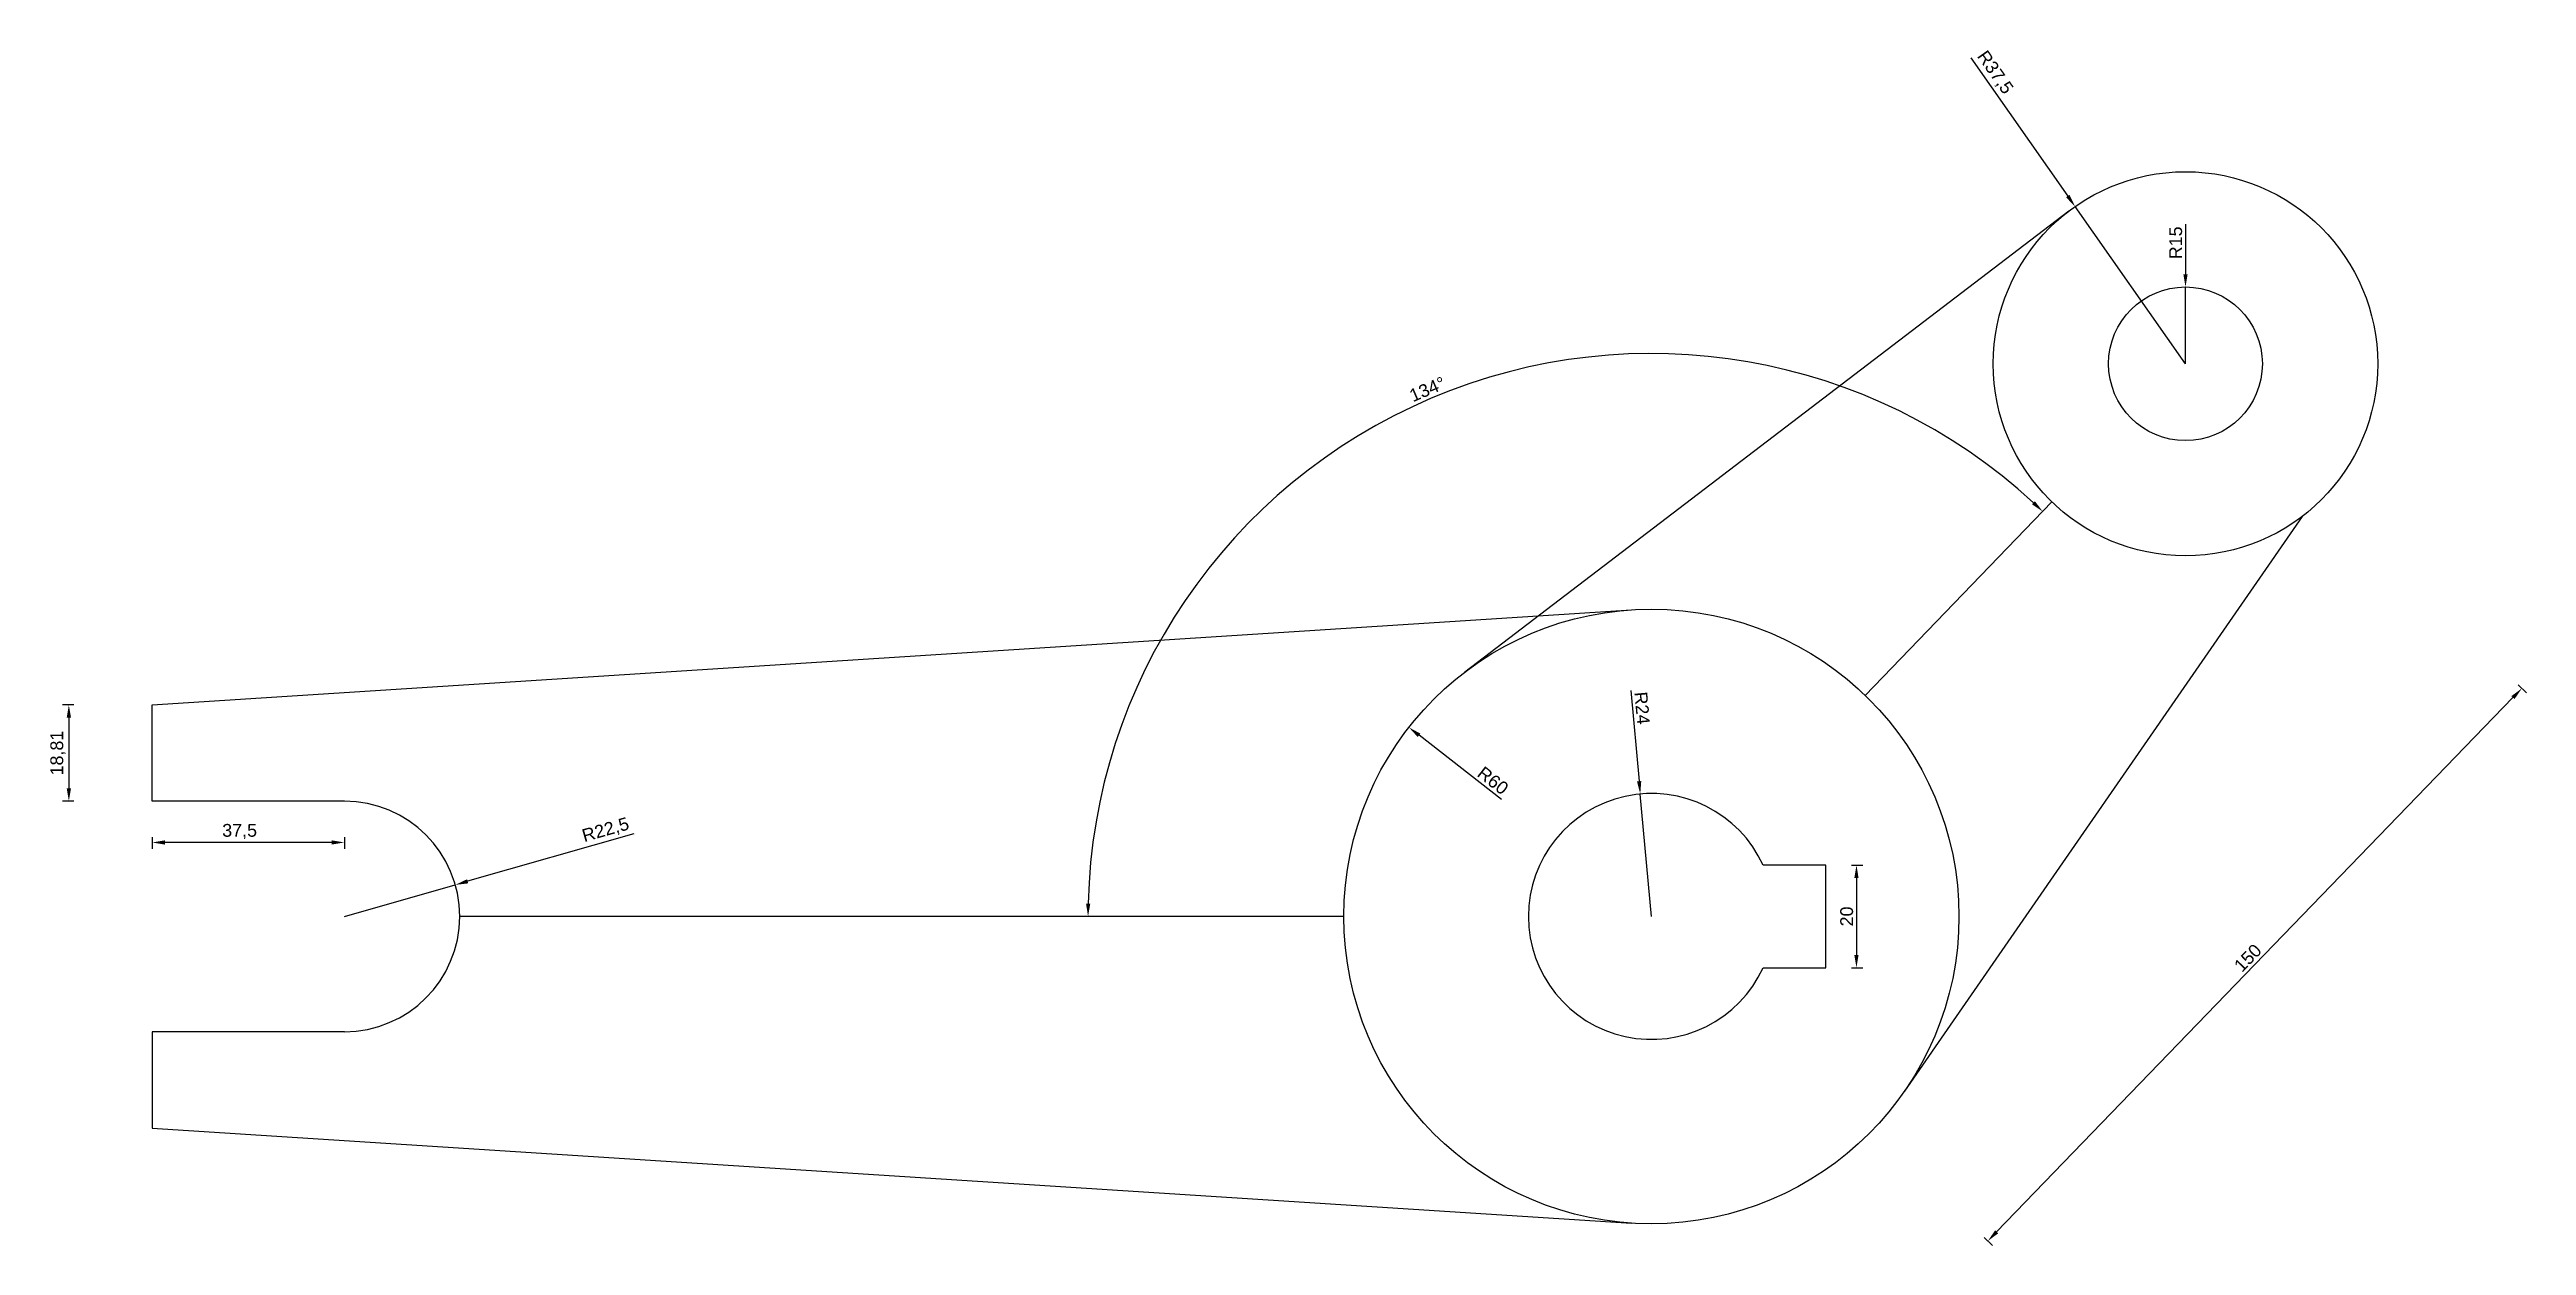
# Model space of a CAD drawing. Header units: millimetres. Extents: x 2687 to 3171, y 1436 to 1669.
import ezdxf

# ---------------------------------------------------------------- set-up
doc = ezdxf.new("R2010")
doc.units = ezdxf.units.MM
doc.styles.get("Standard").update_dxf_attribs({"font": 'arial.ttf'})
doc.dimstyles.new('ISO-25', dxfattribs={"dimtxt": 2.5, "dimasz": 2.5, "dimexe": 1.25, "dimexo": 0.625, "dimtad": 1, "dimtxsty": 'Standard', "dimcen": 2.5, "dimadec": 0, "dimazin": 0, "dimtfac": 1, "dimtmove": 0, "dimatfit": 3, "dimfxl": 1, "dimfxlon": 1, "dimarcsym": 0})

# ---------------------------------------------------------------- blocks, each defined once
blk = doc.blocks.new('*D2')
at = {"color": 0, "lineweight": -2, "transparency": 16777216}
for p, q in [((2692.24, 1541.31), (2689.99, 1541.31)), ((2691.24, 1538.81), (2691.24, 1525)), ((2692.24, 1522.5), (2689.99, 1522.5))]:
    blk.add_line(p, q, dxfattribs=at)
at = {"color": 0, "transparency": 16777216}
for points in [[(2690.83, 1538.81), (2691.66, 1538.81), (2691.24, 1541.31)], [(2690.83, 1525), (2691.66, 1525), (2691.24, 1522.5)]]:
    blk.add_solid(points, dxfattribs=at)
at = {"layer": 'Defpoints', "color": 0, "transparency": 16777216}
for p in [(2707.5, 1541.31), (2691.24, 1522.5), (2707.5, 1522.5)]:
    blk.add_point(p, dxfattribs=at)
at = {"color": 0, "transparency": 16777216, "insert": (2689.12, 1531.9), "char_height": 2.5, "attachment_point": 5, "rotation": 90}
blk.add_mtext('18,81', dxfattribs=at)
blk = doc.blocks.new('*D4')
at = {"color": 0, "lineweight": -2, "transparency": 16777216}
for p, q in [((3168.09, 1542.73), (3067.36, 1438.42)), ((3169.11, 1545.22), (3170.72, 1543.66)), ((3064.91, 1437.32), (3066.53, 1435.76))]:
    blk.add_line(p, q, dxfattribs=at)
at = {"color": 0, "transparency": 16777216}
for points in [[(3167.79, 1543.02), (3168.39, 1542.44), (3169.83, 1544.53)], [(3067.06, 1438.71), (3067.66, 1438.13), (3065.63, 1436.63)]]:
    blk.add_solid(points, dxfattribs=at)
at = {"layer": 'Defpoints', "color": 0, "transparency": 16777216}
for p in [(3104.2, 1607.9), (3000, 1500), (3065.63, 1436.63)]:
    blk.add_point(p, dxfattribs=at)
at = {"color": 0, "transparency": 16777216, "insert": (3116.36, 1491.9), "char_height": 2.5, "attachment_point": 5, "rotation": 46}
blk.add_mtext('150', dxfattribs=at)
blk = doc.blocks.new('*D5')
at = {"color": 0, "lineweight": -2, "transparency": 16777216}
blk.add_line((2970.76, 1522.81), (2954.67, 1535.37), dxfattribs=at)
at = {"color": 0, "transparency": 16777216}
blk.add_solid([(2954.92, 1535.7), (2954.41, 1535.04), (2952.69, 1536.91)], dxfattribs=at)
at = {"layer": 'Defpoints', "color": 0, "transparency": 16777216}
for p in [(2952.69, 1536.91), (3000, 1500)]:
    blk.add_point(p, dxfattribs=at)
at = {"color": 0, "transparency": 16777216, "insert": (2969.09, 1526.53), "char_height": 2.5, "attachment_point": 5, "rotation": 322.0383}
blk.add_mtext('R60', dxfattribs=at)
blk = doc.blocks.new('*D6')
at = {"color": 0, "lineweight": -2, "transparency": 16777216}
for p, q in [((2996, 1544.1), (2997.61, 1526.39)), ((3000, 1500), (2997.83, 1523.9))]:
    blk.add_line(p, q, dxfattribs=at)
at = {"color": 0, "transparency": 16777216}
blk.add_solid([(2998.02, 1526.43), (2997.19, 1526.35), (2997.83, 1523.9)], dxfattribs=at)
at = {"layer": 'Defpoints', "color": 0, "transparency": 16777216}
for p in [(2997.83, 1523.9), (3000, 1500)]:
    blk.add_point(p, dxfattribs=at)
at = {"color": 0, "transparency": 16777216, "insert": (2998.2, 1540.68), "char_height": 2.5, "attachment_point": 5, "rotation": 275.1769}
blk.add_mtext('R24', dxfattribs=at)
blk = doc.blocks.new('*D7')
at = {"color": 0, "lineweight": -2, "transparency": 16777216}
for p, q in [((2801.47, 1516.1), (2769.04, 1506.86)), ((2745, 1500), (2766.64, 1506.17))]:
    blk.add_line(p, q, dxfattribs=at)
at = {"color": 0, "transparency": 16777216}
blk.add_solid([(2768.93, 1507.26), (2769.16, 1506.46), (2766.64, 1506.17)], dxfattribs=at)
at = {"layer": 'Defpoints', "color": 0, "transparency": 16777216}
for p in [(2766.64, 1506.17), (2745, 1500)]:
    blk.add_point(p, dxfattribs=at)
at = {"color": 0, "transparency": 16777216, "insert": (2796, 1516.76), "char_height": 2.5, "attachment_point": 5, "rotation": 15.9174}
blk.add_mtext('R22,5', dxfattribs=at)
blk = doc.blocks.new('*D8')
at = {"color": 0, "lineweight": -2, "transparency": 16777216}
for p, q in [((3104.2, 1635.14), (3104.2, 1625.4)), ((3104.2, 1607.9), (3104.2, 1622.9))]:
    blk.add_line(p, q, dxfattribs=at)
at = {"color": 0, "transparency": 16777216}
blk.add_solid([(3103.78, 1625.4), (3104.62, 1625.4), (3104.2, 1622.9)], dxfattribs=at)
at = {"layer": 'Defpoints', "color": 0, "transparency": 16777216}
for p in [(3104.2, 1622.9), (3104.2, 1607.9)]:
    blk.add_point(p, dxfattribs=at)
at = {"color": 0, "transparency": 16777216, "insert": (3102.3, 1631.52), "char_height": 2.5, "attachment_point": 5, "rotation": 90}
blk.add_mtext('R15', dxfattribs=at)
blk = doc.blocks.new('*D9')
at = {"color": 0, "lineweight": -2, "transparency": 16777216}
for p, q in [((3062.29, 1667.66), (3081.23, 1640.65)), ((3104.2, 1607.9), (3082.67, 1638.6))]:
    blk.add_line(p, q, dxfattribs=at)
at = {"color": 0, "transparency": 16777216}
blk.add_solid([(3081.57, 1640.89), (3080.89, 1640.41), (3082.67, 1638.6)], dxfattribs=at)
at = {"layer": 'Defpoints', "color": 0, "transparency": 16777216}
for p in [(3082.67, 1638.6), (3104.2, 1607.9)]:
    blk.add_point(p, dxfattribs=at)
at = {"color": 0, "transparency": 16777216, "insert": (3066.95, 1664.72), "char_height": 2.5, "attachment_point": 5, "rotation": 305.0402}
blk.add_mtext('R37,5', dxfattribs=at)
blk = doc.blocks.new('*D10')
at = {"color": 0, "lineweight": -2, "transparency": 16777216}
blk.add_arc((3000, 1500), 109.91, 47.3032, 178.6968, dxfattribs=at)
at = {"color": 0, "transparency": 16777216}
for points in [[(3074.82, 1581.08), (3074.25, 1580.48), (3076.35, 1579.06)], [(2890.53, 1502.5), (2889.7, 1502.5), (2890.09, 1500)]]:
    blk.add_solid(points, dxfattribs=at)
at = {"layer": 'Defpoints', "color": 0, "transparency": 16777216}
for p in [(2998.72, 1609.91), (3078.15, 1580.93), (3041.68, 1543.16), (2767.5, 1500), (2940, 1500)]:
    blk.add_point(p, dxfattribs=at)
at = {"color": 0, "transparency": 16777216, "insert": (2956.31, 1602.93), "char_height": 2.5, "attachment_point": 5, "rotation": 23}
blk.add_mtext('134°', dxfattribs=at)
blk = doc.blocks.new('*D11')
at = {"color": 0, "lineweight": -2, "transparency": 16777216}
for p, q in [((2707.5, 1515.45), (2707.5, 1513.2)), ((2742.5, 1514.45), (2710, 1514.45)), ((2745, 1515.45), (2745, 1513.2))]:
    blk.add_line(p, q, dxfattribs=at)
at = {"color": 0, "transparency": 16777216}
for points in [[(2710, 1514.86), (2710, 1514.03), (2707.5, 1514.45)], [(2742.5, 1514.86), (2742.5, 1514.03), (2745, 1514.45)]]:
    blk.add_solid(points, dxfattribs=at)
at = {"layer": 'Defpoints', "color": 0, "transparency": 16777216}
for p in [(2707.5, 1522.5), (2745, 1522.5), (2707.5, 1514.45)]:
    blk.add_point(p, dxfattribs=at)
at = {"color": 0, "transparency": 16777216, "insert": (2724.56, 1516.58), "char_height": 2.5, "attachment_point": 5}
blk.add_mtext('37,5', dxfattribs=at)
blk = doc.blocks.new('*D12')
at = {"color": 0, "lineweight": -2, "transparency": 16777216}
for p, q in [((3039.01, 1510), (3041.26, 1510)), ((3040.01, 1507.5), (3040.01, 1492.5)), ((3039.01, 1490), (3041.26, 1490))]:
    blk.add_line(p, q, dxfattribs=at)
at = {"color": 0, "transparency": 16777216}
for points in [[(3039.59, 1507.5), (3040.42, 1507.5), (3040.01, 1510)], [(3039.59, 1492.5), (3040.42, 1492.5), (3040.01, 1490)]]:
    blk.add_solid(points, dxfattribs=at)
at = {"layer": 'Defpoints', "color": 0, "transparency": 16777216}
for p in [(3034, 1510), (3034, 1490), (3040.01, 1490)]:
    blk.add_point(p, dxfattribs=at)
at = {"color": 0, "transparency": 16777216, "insert": (3038.11, 1500), "char_height": 2.5, "attachment_point": 5, "rotation": 90}
blk.add_mtext('20', dxfattribs=at)

msp = doc.modelspace()

# ---------------------------------------------------------------- linework, layer by layer
for p, q in [((3081.436, 1637.702), (2963.58, 1547.682)), ((3041.68, 1543.16), (3078.149, 1580.926)), ((3126.961, 1578.1), (3049.349, 1465.872)), ((2707.5, 1541.31), (2996.149, 1559.876)), ((2707.5, 1522.5), (2707.5, 1541.31)), ((2745, 1522.5), (2707.5, 1522.5)), ((3034, 1510), (3021.817, 1510)), ((3034, 1500), (3034, 1510)), ((2940, 1500), (2767.5, 1500)), ((3034, 1490), (3034, 1500)), ((3021.817, 1490), (3034, 1490)), ((2745, 1477.5), (2707.5, 1477.5)), ((2707.5, 1477.5), (2707.5, 1458.69)), ((2707.5, 1458.69), (2996.149, 1440.124))]:
    msp.add_line(p, q)
for centre, radius in [((3104.199, 1607.901), 37.5), ((3104.199, 1607.901), 15), ((3000, 1500), 60)]:
    msp.add_circle(centre, radius)
for centre, radius, start, end in [((2745, 1500), 22.5, 270, 90), ((3000, 1500), 24, 24.62432, 335.37568)]:
    msp.add_arc(centre, radius, start, end)

# ---------------------------------------------------------------- dimensions: what is measured, and where the dimension line sits
for center, mpoint, picture, middle in [((3104.199, 1607.901), (3082.668, 1638.604), '*D9', (3065.208, 1663.503)), ((3000, 1500), (2997.834, 1523.902), '*D6', (2996.33, 1540.513)), ((3000, 1500), (2952.695, 1536.908), '*D5', (2967.917, 1525.031)), ((2745, 1500), (2766.637, 1506.171), '*D7', (2796.582, 1514.711))]:
    dim = msp.add_radius_dim(center=center, mpoint=mpoint, dimstyle='ISO-25')
    dim.commit()
    dim.dimension.update_dxf_attribs({"geometry": picture, "text_midpoint": middle, "dimtype": 164})
dim = msp.add_radius_dim(center=(3104.199, 1607.901), mpoint=(3104.199, 1622.901), dimstyle='ISO-25')
dim.commit()
dim.dimension.update_dxf_attribs({"geometry": '*D8', "text_midpoint": (3102.297, 1631.522)})
dim = msp.add_angular_dim_2l(base=(2998.721, 1609.906), line1=((3041.68, 1543.16), (3078.149, 1580.926)), line2=((2940, 1500), (2767.5, 1500)), dimstyle='ISO-25')
dim.commit()
dim.dimension.update_dxf_attribs({"geometry": '*D10', "text_midpoint": (2956.31, 1602.927)})
for p1, p2, distance, picture, middle in [((3104.199, 1607.901), (3000, 1500), 91.231, '*D4', (3116.358, 1491.897)), ((2707.5, 1541.31), (2707.5, 1522.5), -16.257, '*D2', (2689.116, 1531.905)), ((3034, 1510), (3034, 1490), 6.007, '*D12', (3038.105, 1500))]:
    dim = msp.add_aligned_dim(p1=p1, p2=p2, distance=distance, dimstyle='ISO-25')
    dim.commit()
    dim.dimension.update_dxf_attribs({"geometry": picture, "text_midpoint": middle})
dim = msp.add_linear_dim(base=(2707.5, 1514.448), p1=(2745, 1522.5), p2=(2707.5, 1522.5), dimstyle='ISO-25')
dim.commit()
dim.dimension.update_dxf_attribs({"geometry": '*D11', "text_midpoint": (2724.565, 1514.448), "dimtype": 160})

doc.saveas('drawing.dxf')
